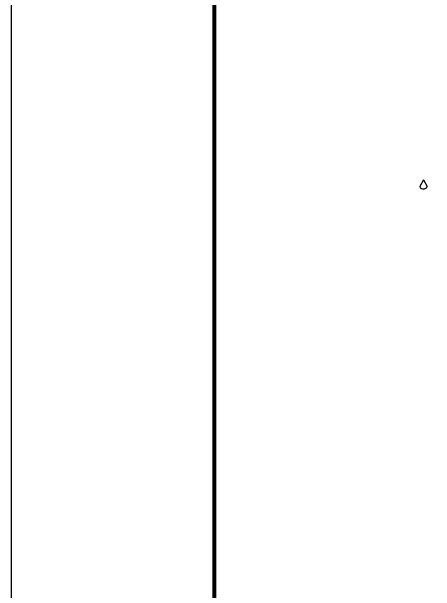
# Model space of a CAD drawing. Header units: millimetres. Extents: x 4236 to 4463, y 1839 to 1973.
# Drawn here: x 4326.73 to 4337.14, y 1852.99 to 1867.25 of the extents above; entities that cross this region are included whole.
import ezdxf

# ---------------------------------------------------------------- set-up
doc = ezdxf.new("R2010")
doc.units = ezdxf.units.MM
doc.layers.get('0').update_dxf_attribs({"lineweight": 25})
doc.layers.add('C02', color=42, linetype='Continuous')

msp = doc.modelspace()

# ---------------------------------------------------------------- linework, layer by layer
msp.add_line((4326.731, 1838.676), (4326.731, 1897.427))
at = {"const_width": 0.0996}
msp.add_lwpolyline([(4331.71, 1840.07), (4331.71, 1896.033), (4408.983, 1896.033), (4408.983, 1840.07)], close=True, dxfattribs=at)
at = {"layer": 'C02'}
for q in [(4336.756, 1862.95), (4336.938, 1862.95)]:
    msp.add_line((4336.847, 1863.12), q, dxfattribs=at)
msp.add_ellipse((4336.847, 1862.95), major_axis=(-0.0907, 0), ratio=0.5774, start_param=0, end_param=3.141593, dxfattribs=at)

doc.saveas('drawing.dxf')
